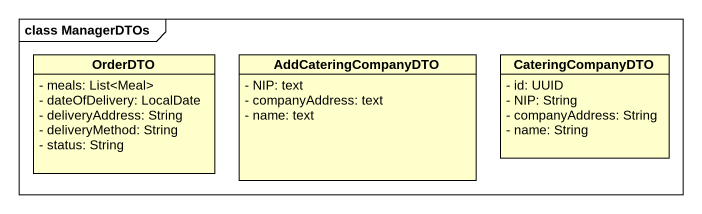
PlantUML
@startuml
mainframe class ManagerDTOs
hide circle
hide empty members
skinparam classAttributeIconSize 0
class OrderDTO {
  - meals: List<Meal>
  - dateOfDelivery: LocalDate
  - deliveryAddress: String
  - deliveryMethod: String
  - status: String
}
class AddCateringCompanyDTO {
  - NIP: text
  - companyAddress: text
  - name: text
}
class CateringCompanyDTO {
  - id: UUID
  - NIP: String
  - companyAddress: String
  - name: String
}
@enduml
